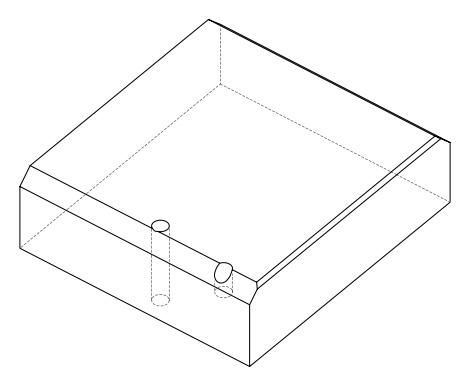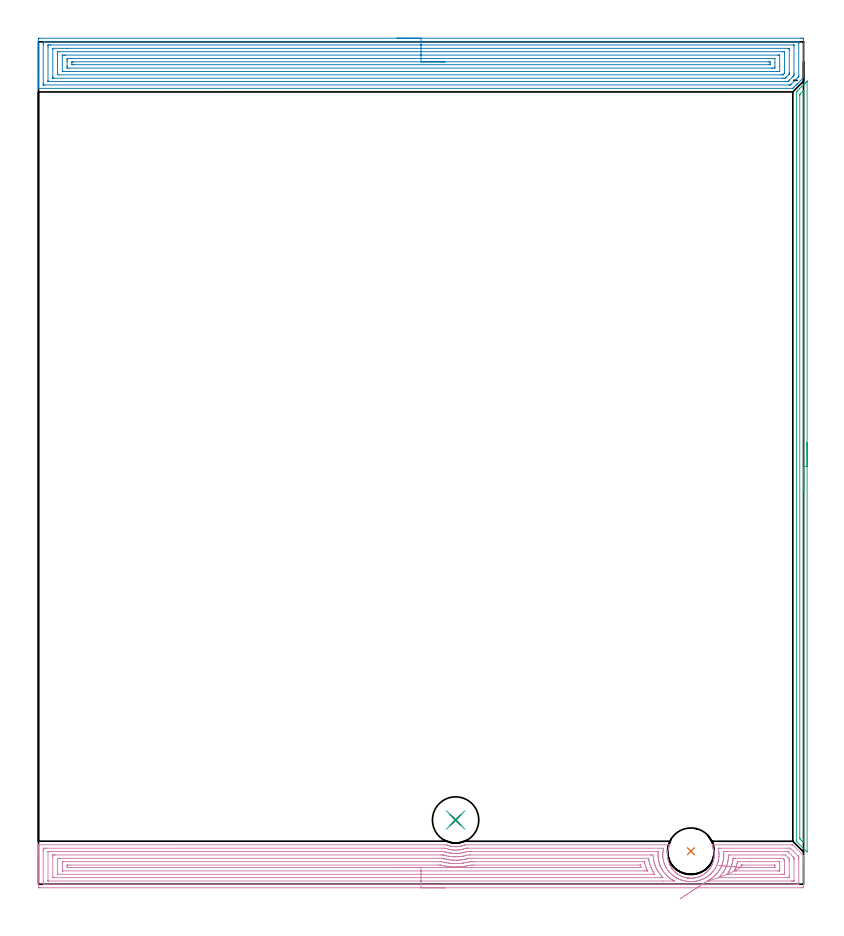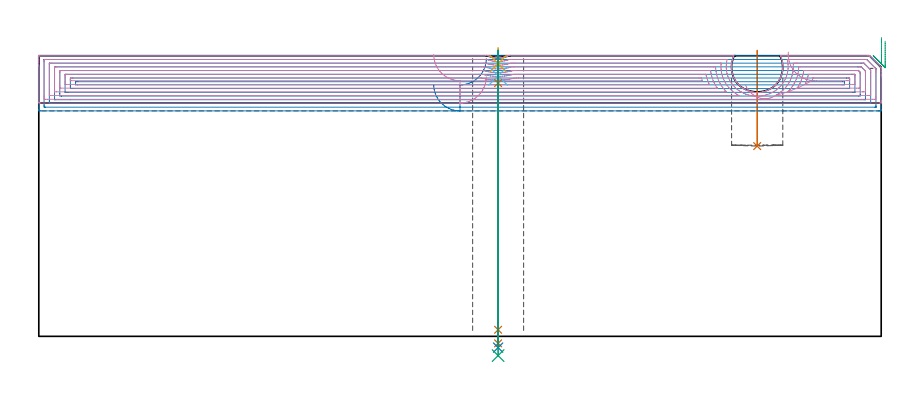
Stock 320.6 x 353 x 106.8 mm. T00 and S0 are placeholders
(PLAN: 9 operations, 6 tool changes, 45.4 min)
(1 INDEXABLE_INSERT_DRILL_BLIND_HOLE_FROM_SOLID | STEP1POCKET | NXT0302_010 | 0.15 min | 10191 mm3)
(2 AREA_MILL | FG_CHAMFER_SURFACE | UGT0205_001 | 20.77 min | 70693 mm3)
(3 AREA_MILL_1 | FG_CHAMFER_SURFACE_1 | UGT0205_001 | 5.28 min | 3265 mm3)
(4 AREA_MILL_2 | FG_CHAMFER_SURFACE_2 | UGT0205_001 | 17.75 min | 50469 mm3)
(5 SPOT_DRILL | STEP1HOLE | NXT0321_9005460120000 | 0.05 min | 184 mm3)
(6 DRILL_BLIND_HOLE_INTO_CENTER | STEP1HOLE | NXT0301_022 | 0.04 min | 88 mm3)
(7 GUN_DRILL_THROUGH_HOLE | STEP1HOLE | UGT0307_001 | 0.49 min | 1935 mm3)
(8 SPADE_DRILL_TO_ENLARGE_THROUGH_HOLE | STEP1HOLE | UGT0306_003 | 0.45 min | 10867 mm3)
(9 DRILL_TO_ENLARGE_THROUGH_HOLE | STEP1HOLE | UGT0301_261 | 0.47 min | 18457 mm3)
(TOOL NXT0302_010 | Index. Insert Drill 19.5mm [880-D1950L25-05] | D19.5 PA176 FL98 Z2)
(TOOL UGT0205_001 | Chamfer Mill 20 x 3 x 45 deg. | D20 FL50 Z2)
(TOOL NXT0321_9005460120000 | NC Spot Drill, 142deg, 12mm, Carbide, Uncoated | D12 PA142 FL30 Z2)
(TOOL NXT0301_022 | Carbide Drill 5.1mm [860.1-0510-015A1-MM 2214] | D5.1 PA140 FL28 Z2)
(TOOL UGT0307_001 | Gun Drill 5 mm | D5 PA130 FL24 Z1)
(TOOL UGT0306_003 | Spade Drill 12.5mm | D12.5 PA132 FL10 Z2)
(TOOL UGT0301_261 | Twist Drill 19.4 mm | D19.4 PA118 FL140 Z2)
(OP 1 INDEXABLE_INSERT_DRILL_BLIND_HOLE_FROM_SOLID)
G17 G21 G94 G90
T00 M6
G54
G17 G0 G90 X273.4 Y13.8 S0 M3
G43 Z116.8 H1
G94 G81 G98 Z72.4 F250. R108.8
G80
M5
M2
(OP 2 AREA_MILL)
G17 G21 G94 G90
T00 M6
G54
G17 G0 G90 X150.3 Y354.5 S1061 M3
G43 Z116.8 H0
Z95.8
G94 G1 X150.338 Z94.928 F250.
X150.452 Z94.063
X150.641 Z93.212
X150.903 Z92.38
X151.237 Z91.574
X151.64 Z90.8
X152.108 Z90.064
X152.64 Z89.372
X153.229 Z88.729
X153.872 Z88.14
X154.564 Z87.608
X155.3 Z87.14
X156.074 Z86.737
X156.88 Z86.403
X157.712 Z86.141
X158.564 Z85.952
X159.428 Z85.838
X160.3 Z85.8
X319.589
X319.998 Y354.499 Z85.801
X320.404 Y354.496 Z85.802
X320.59 Y354.492 Z85.805
X320.6 Y354.097 Z86.2
Y341.805 Z98.49
Y341.233 Z99.064
Y340.927 Z99.37
Y340.355 Z99.942
Y340.049 Z100.247
Y339.437 Z100.862
Y338.078 Z102.221
Y338.002 Z102.296
X320.593 Y337.993 Z102.305
X319.167 Y336.567 Z103.732
X318.26 Y335.659 Z104.638
X318.214 Y335.614 Z104.685
X318.015 Y335.415 Z104.884
X317.968 Y335.366 Z104.931
X317.917 Y335.316 Z104.983
X317.727 Y335.127 Z105.172
X317.675 Y335.074 Z105.223
X317.619 Y335.019 Z105.28
X317.439 Y334.839 Z105.46
X317.383 Y334.781 Z105.516
X316.71 Y334.11 Z106.19
X316.505 Y333.903 Z106.393
X316.43 Y333.829 Z106.469
X316.34 Y333.739 Z106.559
X316.207 Y333.607 Z106.691
X316.102 Y333.506 Z106.792
X315.984 Y333.5 Z106.8
X0.155
X0.01 Y333.502 Z106.788
X0.003 Y333.638 Z106.654
X0. Y333.781 Z106.518
Y334.169 Z106.13
Y334.781 Z105.514
Y336.843 Z103.454
Y337.415 Z102.88
Y338.007 Z102.288
Y354.097 Z86.2
X0.003 Y354.386 Z85.911
X0.01 Y354.492 Z85.805
X0.118 Y354.499 Z85.799
X0.602 Y354.5 Z85.8
X160.3
Y353.086 Z87.214
X318.214 Y353.085 Z87.215
X318.351
X318.563 Y353.08 Z87.22
X318.584 Y353.079 Z87.221
X318.59 Y353.069 Z87.231
X318.596 Y353.041 Z87.259
X318.598 Y353.013 Z87.287
X318.6 Y352.839 Z87.461
Y352.341 Z87.959
Y338.792 Z101.508
X318.597 Y338.542 Z101.758
X318.593 Y338.48 Z101.82
X318.589 Y338.451 Z101.849
X318.568 Y338.427 Z101.873
X318.441 Y338.293 Z102.007
X318.329 Y338.18 Z102.12
X318.214 Y338.064 Z102.236
X315.538 Y335.387 Z104.913
X315.232 Y335.082 Z105.218
X315.147 Y335. Z105.3
X315.093 Y334.95 Z105.35
X315.064 Y334.925 Z105.375
X315.023 Y334.921 Z105.379
X314.645 Y334.916 Z105.384
X314.51 Y334.915 Z105.385
X2.386
X2.25
X2.037 Y334.92 Z105.38
X2.016 Y334.921 Z105.379
X2.01 Y334.931 Z105.369
X2.004 Y334.959 Z105.341
X2.002 Y334.987 Z105.313
X2. Y335.161 Z105.139
Y335.659 Z104.641
Y351.843 Z88.457
X2.002 Y352.341 Z87.959
X2.005 Y352.716 Z87.584
X2.017 Y353.079 Z87.221
X2.386 Y353.084 Z87.216
X2.522 Y353.085 Z87.215
X160.3 Y353.086 Z87.214
Y351.672 Z88.628
X316.43 Y351.671 Z88.629
X316.5 Y351.67 Z88.63
X316.556 Y351.667 Z88.633
X316.585 Y351.665 Z88.635
X316.59 Y351.63 Z88.67
X316.596 Y351.463 Z88.837
X316.599 Y351.296 Z89.004
X316.6 Y339.882 Z100.418
X316.594 Y339.171 Z101.129
X316.591 Y339.012 Z101.288
X316.569 Y338.88 Z101.42
X316.43 Y338.733 Z101.567
X316.21 Y338.51 Z101.79
X315.994 Y338.293 Z102.007
X314.645 Y336.945 Z103.355
X314.44 Y336.739 Z103.561
X314.235 Y336.537 Z103.763
X314.072 Y336.38 Z103.92
X314.027 Y336.338 Z103.962
X313.959 Y336.335 Z103.965
X313.753 Y336.332 Z103.968
X313.073 Y336.329 Z103.971
X312.861 Y336.328 Z103.972
X4.17 Y336.329 Z103.971
X4.1 Y336.33 Z103.97
X4.044 Y336.333 Z103.967
X4.015 Y336.335 Z103.965
X4.01 Y336.37 Z103.93
X4.004 Y336.537 Z103.763
X4.001 Y336.704 Z103.596
X4. Y350.752 Z89.548
X4.005 Y351.463 Z88.837
X4.008 Y351.623 Z88.677
X4.02 Y351.665 Z88.635
X4.065 Y351.667 Z88.633
X4.17 Y351.669 Z88.631
X4.851 Y351.671 Z88.629
X5.062 Y351.672 Z88.628
X160.3
Y350.257 Z90.043
X314.087
X314.475 Y350.255 Z90.045
X314.554 Y350.253 Z90.047
X314.584 Y350.251 Z90.049
X314.59 Y350.217 Z90.083
X314.593 Y350.125 Z90.175
X314.6 Y349.752 Z90.548
Y349.707 Z90.593
Y340.049 Z100.251
X314.594 Y339.632 Z100.668
X314.59 Y339.425 Z100.875
X314.575 Y339.336 Z100.964
X314.529 Y339.286 Z101.014
X314.419 Y339.171 Z101.129
X313.544 Y338.293 Z102.007
X313.204 Y337.956 Z102.344
X313.087 Y337.842 Z102.458
X312.994 Y337.755 Z102.545
X312.861 Y337.75 Z102.55
X312.525 Y337.746 Z102.554
X311.969 Y337.743 Z102.557
X311.636
X6.513
X6.125 Y337.745 Z102.555
X6.046 Y337.747 Z102.553
X6.016 Y337.749 Z102.551
X6.01 Y337.783 Z102.517
X6.007 Y337.875 Z102.425
X6. Y338.248 Z102.052
Y338.293 Z102.007
Y349.707 Z90.593
X6.004 Y350.124 Z90.176
X6.008 Y350.227 Z90.073
X6.01 Y350.248 Z90.052
X6.035 Y350.25 Z90.05
X6.101 Y350.254 Z90.046
X6.288 Y350.256 Z90.044
X11.965 Y350.257 Z90.043
X160.3
Y348.843 Z91.457
X311.969
X312.59 Y348.829 Z91.471
X312.599 Y348.209 Z92.091
X312.6 Y340.306 Z99.994
X312.598 Y340.049 Z100.251
X312.594 Y339.894 Z100.406
X312.59 Y339.818 Z100.482
X312.551 Y339.762 Z100.538
X312.41 Y339.615 Z100.685
X311.973 Y339.171 Z101.129
X311.971 Y339.169 Z101.131
X311.077 Y339.157 Z101.143
X8.631
X8.01 Y339.171 Z101.129
X8.001 Y339.791 Z100.509
X8. Y347.951 Z92.349
X8.003 Y348.569 Z91.731
X8.01 Y348.829 Z91.471
X8.617 Y348.843 Z91.457
X8.631
X160.3
Y347.429 Z92.871
X309.823
X310.185 Y347.427 Z92.873
X310.546 Y347.423 Z92.877
X310.585 Y347.422 Z92.878
X310.591 Y347.39 Z92.91
X310.596 Y347.318 Z92.982
X310.599 Y347.209 Z93.091
Y340.927 Z99.373
X310.597 Y340.723 Z99.577
X310.592 Y340.621 Z99.679
X310.588 Y340.578 Z99.722
X310.542 Y340.576 Z99.724
X310.185 Y340.573 Z99.727
X309.654 Y340.571 Z99.729
X309.292
X10.777
X10.415 Y340.573 Z99.727
X10.054 Y340.577 Z99.723
X10.015 Y340.578 Z99.722
X10.009 Y340.61 Z99.69
X10.004 Y340.682 Z99.618
X10.001 Y340.791 Z99.509
Y347.073 Z93.227
X10.003 Y347.277 Z93.023
X10.008 Y347.379 Z92.921
X10.012 Y347.422 Z92.878
X10.058 Y347.425 Z92.875
X10.415 Y347.427 Z92.873
X10.946 Y347.429 Z92.871
X11.308
X160.3
Y346.015 Z94.285
X307.692 Y346.014 Z94.286
X308.4 Y346.012 Z94.288
X308.589 Y346.009 Z94.291
X308.593 Y346.006 Z94.294
X308.598 Y346. Z94.3
X308.6 Y344.242 Z96.058
X308.598 Y342.489 Z97.811
X308.59 Y342.29 Z98.01
X308.568 Y341.992 Z98.308
X308.4 Y341.989 Z98.311
X308.216 Y341.987 Z98.313
X307.508 Y341.985 Z98.315
X307.325
X12.909 Y341.986 Z98.314
X12.2 Y341.988 Z98.312
X12.011 Y341.991 Z98.309
X12.007 Y341.994 Z98.306
X12.002 Y342. Z98.3
X12. Y342.683 Z97.617
Y342.88 Z97.42
Y344.636 Z95.664
X12.001 Y345.317 Z94.983
X12.002 Y345.511 Z94.789
X12.01 Y345.71 Z94.59
X12.032 Y346.008 Z94.292
X12.2 Y346.011 Z94.289
X12.384 Y346.013 Z94.287
X13.092 Y346.015 Z94.285
X13.275
X160.3
Y344.601 Z95.699
X305.724 Y344.6 Z95.7
X306.457 Y344.596 Z95.704
X306.527 Y344.594 Z95.706
X306.596 Y344.459 Z95.841
X306.598 Y344.439 Z95.861
X306.6 Y343.577 Z96.723
X306.599 Y343.561 Z96.739
X306.593 Y343.454 Z96.846
X306.59 Y343.407 Z96.893
X305.888 Y343.4 Z96.9
X14.876
X14.143 Y343.404 Z96.896
X14.073 Y343.406 Z96.894
X14.004 Y343.542 Z96.758
X14.002 Y343.561 Z96.739
X14. Y344.423 Z95.877
X14.001 Y344.439 Z95.861
X14.007 Y344.547 Z95.753
X14.01 Y344.593 Z95.707
X14.712 Y344.6 Z95.7
X160.3 Y344.601 Z95.699
X161.172 Z95.738
X162.036 Z95.851
X162.888 Z96.04
X163.72 Z96.303
X164.526 Z96.636
X165.3 Z97.039
X166.036 Z97.508
X166.728 Z98.039
X167.371 Z98.628
X167.96 Z99.272
X168.492 Z99.964
X168.96 Z100.699
X169.363 Z101.473
X169.697 Z102.279
X169.959 Z103.111
X170.148 Z103.963
X170.262 Z104.828
X170.3 Z105.699
G0 Z116.8
M5
M2
(OP 3 AREA_MILL_1)
G17 G21 G94 G90
T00 M6
G54
G17 G0 G90 X322.1 Y185. S1061 M3
G43 Z116.8 H0
Z112.3
G94 G1 Y184.962 Z111.428 F250.
Y184.848 Z110.564
Y184.659 Z109.712
Y184.397 Z108.88
Y184.063 Z108.074
Y183.66 Z107.3
Y183.192 Z106.564
Y182.66 Z105.872
Y182.071 Z105.229
Y181.428 Z104.64
Y180.736 Z104.108
Y180. Z103.64
Y179.226 Z103.237
Y178.42 Z102.903
Y177.588 Z102.641
Y176.736 Z102.452
Y175.872 Z102.338
Y175. Z102.3
X322.099 Y13.657
X322.096 Y13.516 Z102.303
X322.059 Y13.548 Z102.339
X321.923 Y13.677 Z102.475
X317.806 Y17.794 Z106.594
X317.614 Y17.989 Z106.779
X317.604 Y18.005 Z106.789
X317.6 Y18.146 Z106.8
Y331.854
X317.604 Y331.995 Z106.789
X317.614 Y332.011 Z106.779
X317.806 Y332.206 Z106.593
X318.198 Y332.599 Z106.199
X318.795 Y333.195 Z105.605
X318.966 Y333.368 Z105.431
X319.688 Y334.089 Z104.711
X319.85 Y334.251 Z104.547
X320.582 Y334.982 Z103.817
X320.734 Y335.135 Z103.663
X321.168 Y335.568 Z103.232
X321.476 Y335.876 Z102.923
X321.617 Y336.019 Z102.779
X322.091 Y336.492 Z102.307
X322.097 Y336.497 Z102.302
X322.099 Z102.3
X322.1 Y336.472
Y175.
X320.686 Z103.714
Y18.641
X320.685 Y17.748 Z103.715
X320.683 Y17.699 Z103.717
X320.668 Y17.394 Z103.732
X320.574 Y17.483 Z103.826
X320.352 Y17.699 Z104.048
X319.85 Y18.2 Z104.55
X319.459 Y18.593 Z104.941
X319.059 Y19.002 Z105.341
X319.021 Y19.047 Z105.379
X319.018 Y19.069 Z105.382
X319.016 Y19.121 Z105.384
X319.015 Y19.227 Z105.385
X319.014 Y19.438 Z105.386
Y330.514
X319.019 Y330.936 Z105.381
X319.021 Y330.958 Z105.379
X319.033 Y330.976 Z105.367
X319.062 Y331.01 Z105.338
X319.118 Y331.068 Z105.282
X319.21 Y331.161 Z105.19
X320.351 Y332.301 Z104.049
X320.447 Y332.396 Z103.953
X320.546 Y332.491 Z103.854
X320.644 Y332.582 Z103.756
X320.679 Y332.602 Z103.721
X320.685 Y332.351 Z103.715
Y332.301
X320.686 Y175. Z103.714
Y174.128 Z103.752
Y173.264 Z103.866
Y172.412 Z104.055
Y171.58 Z104.317
Y170.774 Z104.651
Y170. Z105.054
Y169.264 Z105.523
Y168.572 Z106.054
Y167.929 Z106.643
Y167.34 Z107.286
Y166.808 Z107.978
Y166.34 Z108.714
Y165.937 Z109.488
Y165.603 Z110.294
Y165.341 Z111.126
Y165.152 Z111.978
Y165.038 Z112.843
Y165. Z113.714
G0 Z116.8
M5
M2
(OP 4 AREA_MILL_2)
G17 G21 G94 G90
T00 M6
G54
G17 G0 G90 X170.3 Y-1.5 S1061 M3
G43 Z116.8 H0
Z98.8
G94 G1 X170.262 Z97.928 F250.
X170.148 Z97.064
X169.959 Z96.212
X169.697 Z95.38
X169.363 Z94.574
X168.96 Z93.8
X168.492 Z93.064
X167.96 Z92.372
X167.371 Z91.729
X166.728 Z91.14
X166.036 Z90.609
X165.3 Z90.14
X164.526 Z89.737
X163.72 Z89.403
X162.888 Z89.141
X162.037 Z88.952
X161.172 Z88.838
X160.3 Z88.8
X0.602
X0.263 Y-1.496 Z88.802
X0.01 Y-1.492 Z88.806
X0. Y-1.234 Z89.063
Y12.679 Z102.973
Y13.278 Z103.572
Y13.857 Z104.154
Y14.167 Z104.463
Y14.746 Z105.042
Y15.056 Z105.351
Y15.675 Z105.974
Y16.113 Z106.412
X0.007 Y16.463 Z106.754
X0.01 Y16.497 Z106.788
X0.155 Y16.5 Z106.8
X170.114
X170.936 Y16.494 Z106.792
X171.006 Y16.473 Z106.772
X171.144 Y16.421 Z106.72
X171.475 Y16.295 Z106.594
X171.92 Y16.146 Z106.444
X172.369 Y16.019 Z106.315
X172.815 Y15.915 Z106.211
X173.262 Y15.833 Z106.127
X173.709 Y15.772 Z106.065
X173.826 Y15.762 Z106.054
X174.156 Y15.729 Z106.027
X174.331 Y15.722 Z106.019
X174.575 Y15.714 Z106.004
X174.603 Y15.712 Z106.003
X175.015 Y15.713 Z106.005
X175.042 Y15.714 Z106.004
X175.051
X175.252 Y15.722 Z106.016
X175.467 Y15.733 Z106.027
X175.498 Y15.734 Z106.03
X175.553 Y15.738 Z106.036
X175.707 Y15.752 Z106.052
X175.944 Y15.775 Z106.075
X176.392 Y15.839 Z106.139
X176.805 Y15.919 Z106.215
X176.838 Y15.925 Z106.222
X176.914 Y15.942 Z106.241
X177.287 Y16.033 Z106.329
X177.448 Y16.08 Z106.376
X177.732 Y16.161 Z106.459
X178.181 Y16.316 Z106.614
X178.241 Y16.338 Z106.638
X178.377 Y16.391 Z106.691
X178.663 Y16.499 Z106.784
X179.036 Y16.5 Z106.8
X264.238
X264.532 Y16.495 Z106.791
X264.508 Y16.433 Z106.729
X264.435 Y16.254 Z106.552
X264.397 Y16.166 Z106.465
X264.287 Y15.895 Z106.195
X264.253 Y15.812 Z106.112
X264.189 Y15.635 Z105.935
X264.045 Y15.194 Z105.494
X264.005 Y15.056 Z105.355
X263.919 Y14.75 Z105.05
X263.816 Y14.309 Z104.609
X263.733 Y13.865 Z104.165
X263.672 Y13.424 Z103.724
X263.631 Y12.981 Z103.281
X263.61 Y12.539 Z102.839
Y12.096 Z102.396
X263.629 Y11.654 Z101.954
X263.668 Y11.212 Z101.512
X263.728 Y10.768 Z101.068
X263.808 Y10.327 Z100.627
X263.91 Y9.883 Z100.183
X264.038 Y9.442 Z99.742
X264.347 Y8.558 Z98.857
X264.395 Y8.438 Z98.738
X264.447 Y8.32 Z98.619
X264.635 Y7.944 Z98.243
X264.771 Y7.673 Z97.972
X265.024 Y7.227 Z97.527
X265.13 Y7.059 Z97.359
X265.3 Y6.79 Z97.087
X265.341 Y6.73 Z97.026
X265.431 Y6.611 Z96.906
X265.653 Y6.312 Z96.611
X265.982 Y5.905 Z96.202
X266.235 Y5.62 Z95.917
X266.468 Y5.383 Z95.682
X266.536 Y5.316 Z95.613
X266.576 Y5.278 Z95.574
X266.69 Y5.167 Z95.467
X266.766 Y5.095 Z95.395
X266.845 Y5.02 Z95.318
X266.889 Y4.981 Z95.278
X266.985 Y4.896 Z95.192
X267.063 Y4.831 Z95.126
X267.129 Y4.775 Z95.071
X267.551 Y4.448 Z94.746
X267.981 Y4.138 Z94.433
X268.023 Y4.11 Z94.406
X268.467 Y3.843 Z94.14
X268.917 Y3.593 Z93.891
X269.279 Y3.415 Z93.715
X269.591 Y3.277 Z93.573
X269.646 Y3.251 Z93.548
X269.764 Y3.204 Z93.503
X269.811 Y3.185 Z93.485
X269.878 Y3.161 Z93.461
X270.037 Y3.107 Z93.401
X270.256 Y3.027 Z93.324
X270.705 Y2.885 Z93.184
X270.856 Y2.846 Z93.145
X271.151 Y2.768 Z93.068
X271.419 Y2.711 Z93.011
X271.599 Y2.674 Z92.972
X271.821 Y2.639 Z92.933
X271.982 Y2.611 Z92.909
X272.045 Y2.601 Z92.899
X272.123 Y2.591 Z92.89
X272.267 Y2.576 Z92.87
X272.444 Y2.556 Z92.85
X272.493 Y2.55 Z92.844
X272.713 Y2.536 Z92.826
X272.94 Y2.518 Z92.813
X273.01 Y2.515 Z92.811
X273.119 Y2.512 Z92.805
X273.387 Y2.501 Z92.8
X273.717 Y2.513 Z92.805
X273.834 Y2.515 Z92.813
X274.281 Y2.545 Z92.844
X274.498 Y2.572 Z92.866
X274.607 Y2.583 Z92.881
X274.728 Y2.596 Z92.895
X275.175 Y2.668 Z92.967
X275.39 Y2.713 Z93.012
X275.623 Y2.762 Z93.061
X276.069 Y2.878 Z93.175
X276.532 Y3.023 Z93.32
X276.728 Y3.094 Z93.388
X276.846 Y3.134 Z93.433
X276.963 Y3.175 Z93.474
X277.174 Y3.261 Z93.557
X277.435 Y3.377 Z93.675
X277.507 Y3.409 Z93.708
X277.857 Y3.579 Z93.878
X278.066 Y3.696 Z93.992
X278.307 Y3.827 Z94.126
X278.751 Y4.092 Z94.392
X278.817 Y4.135 Z94.434
X279.236 Y4.437 Z94.736
X279.405 Y4.57 Z94.865
X279.554 Y4.685 Z94.98
X279.645 Y4.755 Z95.051
X279.851 Y4.932 Z95.231
X279.953 Y5.019 Z95.319
X280.226 Y5.278 Z95.576
X280.251 Y5.301 Z95.599
X280.459 Y5.51 Z95.81
X280.539 Y5.591 Z95.889
X280.655 Y5.722 Z96.018
X280.743 Y5.82 Z96.118
X280.818 Y5.904 Z96.203
X281.133 Y6.293 Z96.593
X281.433 Y6.691 Z96.991
X281.499 Y6.789 Z97.088
X281.776 Y7.227 Z97.526
X282.029 Y7.673 Z97.972
X282.123 Y7.86 Z98.159
X282.327 Y8.263 Z98.563
X282.451 Y8.558 Z98.858
X282.527 Y8.758 Z99.058
X282.619 Y8.998 Z99.298
X282.766 Y9.442 Z99.742
X282.889 Y9.883 Z100.183
X282.992 Y10.327 Z100.627
X283.072 Y10.768 Z101.068
X283.132 Y11.212 Z101.512
X283.171 Y11.654 Z101.954
X283.185 Y12.096 Z102.396
X283.164 Y12.981 Z103.281
X283.128 Y13.424 Z103.724
X283.067 Y13.865 Z104.165
X282.984 Y14.309 Z104.609
X282.881 Y14.75 Z105.05
X282.755 Y15.194 Z105.494
X282.612 Y15.635 Z105.935
X282.567 Y15.761 Z106.061
X282.527 Y15.859 Z106.159
X282.415 Y16.141 Z106.439
X282.373 Y16.235 Z106.533
X282.305 Y16.389 Z106.684
X282.286 Y16.44 Z106.735
X282.268 Y16.496 Z106.79
X282.527 Y16.5 Z106.8
X315.538
X316.107 Y16.501 Z106.782
X316.21 Y16.391 Z106.69
X316.211 Y16.389 Z106.689
X320.593 Y12.007 Z102.305
X320.6 Y11.998 Z102.296
Y11.944 Z102.244
Y11.49 Z101.79
Y10.611 Z100.906
Y9.413 Z99.71
Y8.833 Z99.127
Y-0.655 Z89.642
X320.598 Y-0.944 Z89.353
X320.592 Y-1.491 Z88.806
X320.55 Y-1.494 Z88.804
X319.998 Y-1.5 Z88.8
X160.3
Y-0.086 Z90.214
X3.308
X2.415 Y-0.084 Z90.216
X2.386 Y-0.083 Z90.217
X2.01 Y-0.056 Z90.244
X2.003 Y0.326 Z90.626
X2.001 Y0.833 Z91.133
X2. Y1.218 Z91.518
X2.001 Y14.167 Z104.467
X2.002 Y14.549 Z104.849
X2.01 Y15.056 Z105.356
X2.358 Y15.083 Z105.383
X2.386 Y15.084 Z105.384
X3.248 Y15.086 Z105.386
X169.191
X170.085 Y15.084 Z105.384
X170.114 Y15.083 Z105.383
X170.487 Y15.056 Z105.356
X171.006 Y14.891 Z105.191
X171.244 Y14.819 Z105.119
X171.898 Y14.645 Z104.945
X172.425 Y14.53 Z104.83
X172.79 Y14.463 Z104.763
X172.929 Y14.442 Z104.742
X173.586 Y14.359 Z104.659
X173.683 Y14.351 Z104.651
X174.436 Y14.305 Z104.605
X174.575 Y14.301 Z104.601
X175.321 Y14.312 Z104.612
X175.467 Y14.319 Z104.619
X176.151 Y14.374 Z104.674
X176.359 Y14.397 Z104.697
X176.483 Y14.413 Z104.713
X177.078 Y14.512 Z104.812
X177.251 Y14.545 Z104.845
X177.671 Y14.637 Z104.937
X178.143 Y14.759 Z105.059
X178.374 Y14.825 Z105.125
X179.036 Y15.036 Z105.336
X179.05 Y15.041 Z105.341
X179.101 Y15.056 Z105.356
X179.899 Y15.085 Z105.385
X179.928
X261.086
X261.115 Y15.084 Z105.384
X261.956 Y15.056 Z105.356
X261.814 Y14.36 Z104.66
X261.781 Y14.167 Z104.467
X261.695 Y13.589 Z103.889
X261.664 Y13.278 Z103.578
X261.63 Y12.765 Z103.065
X261.62 Y12.389 Z102.689
X261.627 Y11.879 Z102.179
X261.649 Y11.5 Z101.8
X261.706 Y10.911 Z101.211
X261.75 Y10.611 Z100.911
X261.899 Y9.831 Z100.131
X261.926 Y9.722 Z100.022
X262.007 Y9.409 Z99.709
X262.197 Y8.833 Z99.133
X262.293 Y8.549 Z98.849
X262.528 Y7.944 Z98.244
X262.9 Y7.178 Z97.478
X262.968 Y7.056 Z97.356
X263.055 Y6.9 Z97.2
X263.515 Y6.167 Z96.467
X263.792 Y5.787 Z96.087
X264.196 Y5.278 Z95.578
X264.684 Y4.731 Z95.031
X265.028 Y4.389 Z94.689
X265.576 Y3.892 Z94.192
X265.795 Y3.718 Z94.018
X266.078 Y3.5 Z93.8
X266.468 Y3.216 Z93.516
X266.7 Y3.057 Z93.357
X267.253 Y2.718 Z93.018
X267.36 Y2.658 Z92.958
X267.379 Y2.648 Z92.948
X267.448 Y2.611 Z92.911
X268.253 Y2.209 Z92.509
X268.524 Y2.087 Z92.387
X268.959 Y1.908 Z92.208
X269.145 Y1.839 Z92.139
X269.195 Y1.821 Z92.121
X269.489 Y1.722 Z92.022
X270.037 Y1.559 Z91.859
X270.261 Y1.499 Z91.799
X270.929 Y1.346 Z91.646
X271.391 Y1.262 Z91.562
X271.821 Y1.2 Z91.5
X272.409 Y1.136 Z91.436
X272.568 Y1.124 Z91.424
X272.713 Y1.116 Z91.416
X273.344 Y1.094 Z91.394
X273.606 Y1.098 Z91.398
X274.204 Y1.126 Z91.426
X274.498 Y1.146 Z91.446
X275.019 Y1.203 Z91.503
X275.39 Y1.259 Z91.559
X275.786 Y1.328 Z91.628
X276.282 Y1.434 Z91.734
X276.513 Y1.492 Z91.792
X276.805 Y1.569 Z91.869
X277.174 Y1.677 Z91.977
X277.209 Y1.687 Z91.987
X277.317 Y1.722 Z92.022
X278.066 Y1.998 Z92.298
X278.494 Y2.185 Z92.485
X278.959 Y2.405 Z92.705
X279.095 Y2.475 Z92.775
X279.349 Y2.611 Z92.911
X279.667 Y2.794 Z93.094
X279.851 Y2.904 Z93.204
X280.217 Y3.135 Z93.435
X280.734 Y3.5 Z93.8
X280.739 Y3.504 Z93.804
X281.231 Y3.902 Z94.202
X281.635 Y4.252 Z94.552
X281.706 Y4.318 Z94.618
X281.779 Y4.389 Z94.689
X282.15 Y4.764 Z95.064
X282.527 Y5.173 Z95.473
X282.576 Y5.23 Z95.53
X282.614 Y5.278 Z95.578
X282.965 Y5.731 Z96.031
X283.288 Y6.167 Z96.467
X283.342 Y6.244 Z96.544
X283.42 Y6.363 Z96.663
X283.678 Y6.798 Z97.098
X283.823 Y7.056 Z97.356
X283.992 Y7.374 Z97.674
X284.278 Y7.944 Z98.244
X284.288 Y7.968 Z98.268
X284.312 Y8.022 Z98.322
X284.534 Y8.612 Z98.912
X284.609 Y8.833 Z99.133
X284.751 Y9.285 Z99.585
X284.869 Y9.722 Z100.022
X284.931 Y9.994 Z100.294
X285.051 Y10.611 Z100.911
X285.072 Y10.742 Z101.042
X285.159 Y11.5 Z101.8
X285.163 Y11.541 Z101.841
X285.177 Y12.389 Z102.689
Y12.415 Z102.715
X285.139 Y13.278 Z103.578
X285.135 Y13.347 Z103.647
X285.018 Y14.167 Z104.467
X284.983 Y14.387 Z104.687
X284.844 Y15.056 Z105.356
X285.176 Y15.083 Z105.383
X285.204 Y15.084 Z105.384
X286.066 Y15.086 Z105.386
X313.723
X314.616 Y15.084 Z105.384
X314.645 Y15.083 Z105.383
X315.083 Y15.056 Z105.356
X315.538 Y14.61 Z104.91
X315.983 Y14.167 Z104.467
X316.43 Y13.721 Z104.021
X317.762 Y12.389 Z102.689
X318.214 Y11.936 Z102.236
X318.43 Y11.717 Z102.017
X318.536 Y11.606 Z101.906
X318.586 Y11.552 Z101.852
X318.59 Y11.5 Z101.8
X318.598 Y11.118 Z101.418
X318.599 Y10.611 Z100.911
X318.6 Y10.227 Z100.527
X318.599 Y0.833 Z91.133
X318.598 Y0.451 Z90.751
X318.59 Y-0.056 Z90.244
X318.242 Y-0.083 Z90.217
X318.214 Y-0.084 Z90.216
X317.352 Y-0.086 Z90.214
X160.3
Y1.329 Z91.629
X4.17
X4.039 Y1.33 Z91.63
X4.017 Y1.332 Z91.632
X4.013 Y1.334 Z91.634
X4.009 Y1.35 Z91.65
X4.003 Y1.44 Z91.74
X4.001 Y1.553 Z91.853
X4. Y1.722 Z92.022
X4.001 Y13.446 Z103.746
X4.007 Y13.616 Z103.916
X4.01 Y13.66 Z103.96
X4.025 Y13.665 Z103.965
X4.072 Y13.668 Z103.968
X4.17 Y13.67 Z103.97
X4.667 Y13.671 Z103.971
X5.062 Y13.672 Z103.972
X169.222 Y13.671 Z103.971
X169.721 Y13.67 Z103.97
X169.916 Y13.666 Z103.966
X169.964 Y13.664 Z103.964
X170.018 Y13.649 Z103.949
X170.114 Y13.622 Z103.922
X170.443 Y13.525 Z103.825
X170.886 Y13.398 Z103.698
X171.006 Y13.366 Z103.666
X171.355 Y13.278 Z103.578
X171.898 Y13.164 Z103.464
X172.041 Y13.136 Z103.436
X172.455 Y13.067 Z103.367
X172.79 Y13.023 Z103.323
X173.082 Y12.988 Z103.288
X173.683 Y12.933 Z103.233
X174.052 Y12.909 Z103.209
X174.575 Y12.886 Z103.186
X174.963 Y12.891 Z103.191
X175.467 Y12.902 Z103.202
X175.821 Y12.925 Z103.225
X176.359 Y12.968 Z103.268
X176.64 Y12.998 Z103.298
X177.251 Y13.089 Z103.389
X177.414 Y13.116 Z103.416
X178.143 Y13.254 Z103.554
X178.164 Y13.258 Z103.558
X178.254 Y13.278 Z103.578
X178.872 Y13.441 Z103.741
X179.036 Y13.486 Z103.786
X179.563 Y13.641 Z103.941
X179.928 Y13.664 Z103.964
X180.428 Y13.669 Z103.969
X180.82 Y13.671 Z103.971
X181.317
X259.463
X259.568 Y13.67 Z103.97
X259.638 Y13.667 Z103.967
X259.67 Y13.665 Z103.965
X259.675 Y13.63 Z103.93
X259.654 Y13.278 Z103.578
X259.637 Y12.972 Z103.272
X259.62 Y12.389 Z102.689
X259.621 Y12.1 Z102.4
X259.647 Y11.5 Z101.8
X259.675 Y11.157 Z101.457
X259.741 Y10.611 Z100.911
X259.823 Y10.12 Z100.42
X259.908 Y9.722 Z100.022
X259.981 Y9.404 Z99.704
X260.103 Y8.953 Z99.253
X260.141 Y8.833 Z99.133
X260.223 Y8.577 Z98.877
X260.389 Y8.11 Z98.41
X260.451 Y7.944 Z98.244
X260.593 Y7.576 Z97.876
X260.85 Y7.056 Z97.356
X261.115 Y6.53 Z96.83
X261.331 Y6.167 Z96.467
X261.657 Y5.627 Z95.927
X261.908 Y5.278 Z95.578
X262.007 Y5.143 Z95.443
X262.624 Y4.389 Z94.689
X262.9 Y4.081 Z94.381
X263.472 Y3.5 Z93.8
X263.792 Y3.208 Z93.508
X264.113 Y2.928 Z93.228
X264.513 Y2.611 Z92.911
X264.684 Y2.481 Z92.781
X265.165 Y2.131 Z92.431
X265.576 Y1.875 Z92.175
X265.832 Y1.722 Z92.022
X266.468 Y1.361 Z91.661
X266.504 Y1.339 Z91.639
X266.496 Y1.335 Z91.635
X266.468 Y1.334 Z91.634
X265.97 Y1.33 Z91.63
X261.805 Y1.329 Z91.629
X160.3
Y2.743 Z93.043
X6.715
X6.063 Y2.745 Z93.045
X6.027 Y2.747 Z93.047
X6.012 Y2.749 Z93.049
X6.009 Y2.766 Z93.066
X6.004 Y2.863 Z93.163
X6.001 Y3.06 Z93.36
X6. Y11.5 Z101.8
X6.002 Y11.922 Z102.222
X6.006 Y12.133 Z102.433
X6.01 Y12.237 Z102.537
X6.016 Y12.251 Z102.551
X6.037 Y12.253 Z102.553
X6.089 Y12.255 Z102.555
X6.847 Y12.257 Z102.557
X6.979
X168.462
X169.222 Y12.255 Z102.555
X169.359 Y12.252 Z102.552
X169.547 Y12.244 Z102.544
X169.77 Y12.185 Z102.485
X170.114 Y12.095 Z102.395
X170.511 Y11.993 Z102.293
X171.006 Y11.88 Z102.18
X171.646 Y11.751 Z102.051
X171.898 Y11.708 Z102.008
X172.694 Y11.596 Z101.896
X172.79 Y11.586 Z101.886
X173.676 Y11.506 Z101.806
X173.775 Y11.5 Z101.8
X174.575 Y11.467 Z101.767
X174.608
X175.467 Y11.48 Z101.78
X175.486 Y11.481 Z101.781
X175.859 Y11.5 Z101.8
X176.323 Y11.536 Z101.836
X176.359 Y11.539 Z101.839
X177.127 Y11.624 Z101.924
X177.251 Y11.641 Z101.941
X177.899 Y11.744 Z102.044
X178.143 Y11.79 Z102.09
X178.644 Y11.89 Z102.19
X179.036 Y11.98 Z102.28
X179.362 Y12.063 Z102.363
X180.066 Y12.251 Z102.551
X180.82 Y12.256 Z102.556
X180.952 Y12.257 Z102.557
X256.654
X256.787 Y12.256 Z102.556
X257.547 Y12.25 Z102.55
X257.632 Y11.5 Z101.8
X257.732 Y10.611 Z100.911
X257.759 Y10.4 Z100.7
X257.888 Y9.722 Z100.022
X257.978 Y9.293 Z99.593
X258.105 Y8.833 Z99.133
X258.355 Y8.028 Z98.328
X258.384 Y7.944 Z98.244
X258.439 Y7.789 Z98.089
X258.736 Y7.056 Z97.356
X259.001 Y6.496 Z96.796
X259.175 Y6.167 Z96.467
X259.331 Y5.879 Z96.179
X259.7 Y5.278 Z95.578
X259.906 Y4.955 Z95.255
X260.223 Y4.502 Z94.802
X260.312 Y4.389 Z94.689
X260.664 Y3.949 Z94.249
X261.046 Y3.5 Z93.8
X261.115 Y3.421 Z93.721
X261.738 Y2.75 Z93.05
X261.115 Y2.744 Z93.044
X260.983 Y2.743 Z93.043
X160.3
Y4.157 Z94.457
X8.398
X8.243 Y4.158 Z94.458
X8.119 Y4.16 Z94.46
X8.038 Y4.164 Z94.464
X8.009 Y4.168 Z94.468
X8.008 Y4.18 Z94.48
X8.004 Y4.389 Z94.689
X8. Y5.017 Z95.317
Y5.278 Z95.578
X8.001 Y10.35 Z100.65
X8.006 Y10.611 Z100.911
X8.01 Y10.768 Z101.068
X8.019 Y10.836 Z101.136
X8.166 Y10.839 Z101.139
X8.399 Y10.842 Z101.142
X8.631 Y10.843 Z101.143
X9.29
X168.33 Y10.842 Z101.142
X168.993 Y10.839 Z101.139
X169.104 Y10.836 Z101.136
X169.222 Y10.811 Z101.111
X170.029 Y10.611 Z100.911
X170.114 Y10.591 Z100.891
X170.14 Y10.586 Z100.886
X171.006 Y10.41 Z100.71
X171.255 Y10.363 Z100.663
X171.898 Y10.268 Z100.568
X172.297 Y10.214 Z100.514
X172.79 Y10.164 Z100.464
X173.282 Y10.122 Z100.422
X173.683 Y10.094 Z100.394
X174.226 Y10.07 Z100.37
X174.575 Y10.058 Z100.358
X175.123 Y10.065 Z100.365
X175.467 Y10.072 Z100.372
X175.985 Y10.095 Z100.395
X176.359 Y10.122 Z100.422
X176.81 Y10.162 Z100.462
X177.251 Y10.209 Z100.509
X177.612 Y10.252 Z100.552
X178.143 Y10.333 Z100.633
X178.384 Y10.372 Z100.672
X179.036 Y10.495 Z100.795
X179.133 Y10.514 Z100.814
X179.576 Y10.611 Z100.911
X179.858 Y10.68 Z100.98
X179.928 Y10.698 Z100.998
X180.284 Y10.789 Z101.089
X180.432 Y10.827 Z101.127
X180.594 Y10.836 Z101.136
X180.82 Y10.839 Z101.139
X181.48 Y10.843 Z101.143
X181.712
X255.53
X255.639 Y10.841 Z101.141
X255.663 Y10.84 Z101.14
X255.68 Y10.837 Z101.137
X255.69 Y10.796 Z101.096
X255.714 Y10.66 Z100.96
X255.72 Y10.611 Z100.911
X255.762 Y10.265 Z100.565
X255.863 Y9.722 Z100.022
X255.887 Y9.598 Z99.898
X256.069 Y8.833 Z99.133
X256.184 Y8.413 Z98.713
X256.34 Y7.944 Z98.244
X256.647 Y7.063 Z97.363
X256.654 Y7.045 Z97.345
X256.823 Y6.644 Z96.944
X256.924 Y6.43 Z96.73
X257.054 Y6.167 Z96.467
X257.471 Y5.353 Z95.653
X257.515 Y5.278 Z95.578
X257.547 Y5.226 Z95.526
X258.168 Y4.233 Z94.533
X258.199 Y4.182 Z94.482
X258.209 Y4.164 Z94.464
X258.167 Y4.162 Z94.462
X258.012 Y4.159 Z94.459
X257.779 Y4.157 Z94.457
X257.547
X160.3
Y5.571 Z95.871
X10.415 Y5.572 Z95.872
X10.119 Y5.573 Z95.873
X10.046 Y5.576 Z95.876
X10.015 Y5.578 Z95.878
X10.01 Y5.593 Z95.893
X10.003 Y5.688 Z95.988
X10.001 Y6.167 Z96.467
X10. Y6.58 Z96.88
Y8.358 Z98.658
X10.001 Y8.833 Z99.133
X10.003 Y9.244 Z99.544
X10.01 Y9.384 Z99.684
X10.014 Y9.422 Z99.722
X10.043 Y9.424 Z99.724
X10.117 Y9.426 Z99.726
X10.415 Y9.428 Z99.728
X10.71 Y9.429 Z99.729
X167.732
X168.33 Y9.427 Z99.727
X168.628 Y9.425 Z99.725
X168.772 Y9.422 Z99.722
X169.749 Y9.197 Z99.497
X170.114 Y9.121 Z99.421
X170.865 Y8.974 Z99.274
X171.006 Y8.951 Z99.251
X171.807 Y8.833 Z99.133
X171.898 Y8.821 Z99.121
X171.912 Y8.819 Z99.119
X172.79 Y8.735 Z99.035
X172.898 Y8.726 Z99.026
X173.683 Y8.675 Z98.975
X173.85 Y8.667 Z98.967
X174.575 Y8.644 Z98.944
X174.765
X175.467 Y8.656 Z98.956
X175.64 Y8.661 Z98.961
X176.359 Y8.698 Z98.998
X176.486 Y8.707 Z99.007
X177.251 Y8.773 Z99.073
X177.306 Y8.779 Z99.079
X177.8 Y8.833 Z99.133
X178.102 Y8.874 Z99.174
X178.143 Y8.88 Z99.18
X178.869 Y8.999 Z99.299
X179.036 Y9.029 Z99.329
X179.615 Y9.145 Z99.445
X179.928 Y9.212 Z99.512
X180.345 Y9.306 Z99.606
X180.82 Y9.417 Z99.717
X181.121 Y9.422 Z99.722
X181.712 Y9.427 Z99.727
X182.007 Y9.429 Z99.729
X182.604
X253.679 Y9.428 Z99.728
X253.828 Y9.427 Z99.727
X253.864 Y9.425 Z99.725
X253.877 Y9.423 Z99.723
X253.901 Y9.367 Z99.667
X253.978 Y9.074 Z99.374
X254.034 Y8.833 Z99.133
X254.051 Y8.76 Z99.06
X254.289 Y7.944 Z98.244
X254.432 Y7.492 Z97.792
X254.592 Y7.056 Z97.356
X254.87 Y6.308 Z96.608
X254.933 Y6.167 Z96.467
X254.984 Y6.053 Z96.353
X255.198 Y5.599 Z95.899
X255.197 Y5.578 Z95.878
X255.168 Y5.576 Z95.876
X254.87 Y5.573 Z95.873
X254.575 Y5.572 Z95.872
X253.978 Y5.571 Z95.871
X160.3
Y6.985 Z97.285
X12.27 Y6.986 Z97.286
X12.2 Y6.987 Z97.287
X12.13 Y6.989 Z97.289
X12.01 Y6.996 Z97.296
X12.007 Y7.056 Z97.356
X12.002 Y7.252 Z97.552
X12.008 Y7.944 Z98.244
X12.01 Y7.992 Z98.292
X12.019 Y8.008 Z98.308
X12.059 Y8.011 Z98.311
X12.13 Y8.014 Z98.314
X12.2
X13.021 Y8.015 Z98.315
X167.437
X168.261 Y8.013 Z98.313
X168.33 Y8.011 Z98.311
X168.398 Y8.008 Z98.308
X168.705 Y7.944 Z98.244
X169.222 Y7.83 Z98.13
X169.368 Y7.799 Z98.099
X170.114 Y7.655 Z97.955
X170.47 Y7.59 Z97.89
X171.006 Y7.511 Z97.811
X171.512 Y7.44 Z97.74
X171.898 Y7.398 Z97.698
X172.507 Y7.337 Z97.637
X172.79 Y7.315 Z97.615
X173.469 Y7.268 Z97.568
X173.683 Y7.258 Z97.558
X174.398 Y7.232 Z97.532
X174.575 Y7.23 Z97.53
X175.285 Y7.236 Z97.536
X175.467 Y7.241 Z97.541
X176.145 Y7.269 Z97.569
X176.359 Y7.282 Z97.582
X176.979 Y7.327 Z97.627
X177.251 Y7.351 Z97.651
X177.791 Y7.406 Z97.706
X178.143 Y7.447 Z97.747
X178.583 Y7.507 Z97.807
X179.036 Y7.576 Z97.876
X179.354 Y7.628 Z97.928
X179.928 Y7.736 Z98.036
X180.102 Y7.771 Z98.071
X180.82 Y7.924 Z98.224
X180.916 Y7.944 Z98.244
X181.648 Y8.008 Z98.308
X181.712 Y8.011 Z98.311
X182.534 Y8.015 Z98.315
X182.604
X251.301
X252.125 Y8.012 Z98.312
X252.194 Y8.01 Z98.31
X252.209 Y8.008 Z98.308
X252.223 Y7.979 Z98.279
X252.237 Y7.944 Z98.244
X252.258 Y7.88 Z98.18
X252.52 Y7.056 Z97.356
X252.532 Y7.012 Z97.312
X252.535 Y6.996 Z97.296
X252.475 Y6.992 Z97.292
X252.334 Y6.987 Z97.287
X252.264 Y6.986 Z97.286
X160.3 Y6.985 Z97.285
X159.428 Z97.323
X158.564 Z97.437
X157.712 Z97.626
X156.88 Z97.888
X156.074 Z98.222
X155.3 Z98.625
X154.564 Z99.094
X153.872 Z99.625
X153.229 Z100.214
X152.64 Z100.857
X152.108 Z101.55
X151.64 Z102.285
X151.237 Z103.059
X150.903 Z103.865
X150.641 Z104.697
X150.452 Z105.549
X150.338 Z106.414
X150.3 Z107.285
G0 Z116.8
X268.946 Y-6.079
Z95.616
G1 X269.324 Y-5.833 Z94.869
X269.755 Y-5.551 Z94.165
X270.236 Y-5.238 Z93.508
X270.763 Y-4.894 Z92.904
X271.332 Y-4.523 Z92.356
X271.939 Y-4.127 Z91.87
X272.579 Y-3.71 Z91.45
X273.247 Y-3.274 Z91.097
X273.938 Y-2.823 Z90.815
X274.648 Y-2.36 Z90.606
X275.37 Y-1.889 Z90.472
X276.099 Y-1.413 Z90.413
X276.829 Y-0.937 Z90.431
X277.556 Y-0.463 Z90.524
X278.273 Y0.005 Z90.693
X278.975 Y0.462 Z90.935
X279.656 Y0.907 Z91.25
X280.312 Y1.335 Z91.635
X280.336 Y1.35 Z91.65
X280.451 Y1.42 Z91.72
X280.83 Y1.636 Z91.936
X280.976 Y1.722 Z92.022
X281.381 Y1.975 Z92.275
X281.635 Y2.137 Z92.437
X282.285 Y2.611 Z92.911
X282.422 Y2.716 Z93.016
X282.527 Y2.799 Z93.099
X282.908 Y3.121 Z93.421
X283.339 Y3.5 Z93.8
X283.381 Y3.539 Z93.839
X283.42 Y3.576 Z93.876
X283.822 Y3.988 Z94.288
X284.192 Y4.389 Z94.689
X284.248 Y4.452 Z94.752
X284.312 Y4.528 Z94.828
X284.64 Y4.95 Z95.25
X284.889 Y5.278 Z95.578
X285.021 Y5.46 Z95.76
X285.204 Y5.724 Z96.024
X285.373 Y5.998 Z96.298
X285.473 Y6.167 Z96.467
X285.698 Y6.563 Z96.863
X285.958 Y7.056 Z97.356
X286.005 Y7.147 Z97.447
X286.096 Y7.334 Z97.634
X286.278 Y7.763 Z98.063
X286.35 Y7.944 Z98.244
X286.521 Y8.41 Z98.71
X286.658 Y8.833 Z99.133
X286.734 Y9.086 Z99.386
X286.901 Y9.722 Z100.022
X286.918 Y9.792 Z100.092
X286.988 Y10.145 Z100.445
X287.057 Y10.543 Z100.843
X287.066 Y10.611 Z100.911
X287.144 Y11.344 Z101.644
X287.154 Y11.5 Z101.8
X287.172 Y12.206 Z102.506
X287.169 Y12.389 Z102.689
X287.148 Y13.118 Z103.418
X287.139 Y13.278 Z103.578
X287.114 Y13.658 Z103.958
X287.491 Y13.665 Z103.965
X287.88 Y13.669 Z103.969
X288.378 Y13.671 Z103.971
X288.773
X313.753
X313.885 Y13.67 Z103.97
X313.99 Y13.667 Z103.967
X314.019 Y13.665 Z103.965
X314.04 Y13.649 Z103.949
X314.084 Y13.61 Z103.91
X314.422 Y13.278 Z103.578
X316.2 Y11.5 Z101.8
X316.43 Y11.268 Z101.568
X316.585 Y11.104 Z101.404
X316.595 Y10.781 Z101.081
X316.598 Y10.611 Z100.911
X316.6 Y10.442 Z100.742
Y9.722 Z100.022
X316.599 Y1.554 Z91.854
X316.593 Y1.383 Z91.683
X316.59 Y1.339 Z91.639
X316.575 Y1.335 Z91.635
X316.528 Y1.332 Z91.632
X316.43 Y1.33 Z91.63
X315.933 Y1.329 Z91.629
X315.538
X280.743
X280.423 Y1.331 Z91.631
X280.312 Y1.335 Z91.635
X285.057 Y2.752 Z93.052
X285.058 Y2.756 Z93.056
X285.157 Y2.861 Z93.161
X285.204 Y2.91 Z93.21
X285.494 Y3.211 Z93.511
X285.759 Y3.5 Z93.8
X285.917 Y3.678 Z93.978
X286.096 Y3.888 Z94.188
X286.317 Y4.169 Z94.469
X286.486 Y4.389 Z94.689
X286.698 Y4.678 Z94.978
X286.988 Y5.082 Z95.382
X287.065 Y5.201 Z95.501
X287.112 Y5.278 Z95.578
X287.396 Y5.761 Z96.061
X287.625 Y6.167 Z96.467
X287.715 Y6.332 Z96.632
X287.88 Y6.654 Z96.954
X288.008 Y6.928 Z97.228
X288.064 Y7.056 Z97.356
X288.27 Y7.556 Z97.856
X288.416 Y7.944 Z98.244
X288.508 Y8.208 Z98.508
X288.708 Y8.833 Z99.133
X288.722 Y8.883 Z99.183
X288.773 Y9.076 Z99.376
X288.897 Y9.599 Z99.899
X288.921 Y9.722 Z100.022
X289.032 Y10.353 Z100.653
X289.066 Y10.611 Z100.911
X289.127 Y11.147 Z101.447
X289.154 Y11.5 Z101.8
X289.175 Y11.988 Z102.288
X289.185 Y12.15 Z102.45
X289.199 Y12.25 Z102.55
X289.797 Y12.257 Z102.557
X312.101
X312.861 Y12.252 Z102.552
X313. Y12.25 Z102.55
X314.197 Y11.054 Z101.354
X314.417 Y10.831 Z101.131
X314.524 Y10.719 Z101.019
X314.576 Y10.664 Z100.964
X314.59 Y10.611 Z100.911
X314.6 Y9.768 Z100.068
Y9.722 Z100.022
Y3.5 Z93.8
X314.598 Y3.078 Z93.378
X314.594 Y2.867 Z93.167
X314.59 Y2.763 Z93.063
X314.584 Y2.749 Z93.049
X314.563 Y2.747 Z93.047
X314.511 Y2.745 Z93.045
X313.753 Y2.743 Z93.043
X313.621
X285.395 Y2.744 Z93.044
X285.204 Y2.745 Z93.045
X285.066 Y2.749 Z93.049
X285.057 Y2.752 Z93.052
X288.606 Y4.163 Z94.463
X288.667 Y4.272 Z94.572
X288.739 Y4.389 Z94.689
X288.752 Y4.409 Z94.709
X288.773 Y4.441 Z94.741
X289.09 Y4.961 Z95.261
X289.278 Y5.278 Z95.578
X289.417 Y5.525 Z95.825
X289.665 Y5.982 Z96.282
X289.727 Y6.105 Z96.405
X289.756 Y6.167 Z96.467
X290.004 Y6.718 Z97.018
X290.146 Y7.056 Z97.356
X290.262 Y7.349 Z97.649
X290.48 Y7.944 Z98.244
X290.5 Y8.001 Z98.301
X290.557 Y8.183 Z98.483
X290.702 Y8.689 Z98.989
X290.738 Y8.833 Z99.133
X290.873 Y9.407 Z99.707
X290.935 Y9.722 Z100.022
X291.012 Y10.157 Z100.457
X291.079 Y10.611 Z100.911
X291.105 Y10.784 Z101.084
X291.114 Y10.824 Z101.124
X291.118 Y10.836 Z101.136
X291.14 Y10.838 Z101.138
X291.218 Y10.841 Z101.141
X291.449 Y10.843 Z101.143
X292.108
X310.844
X311.077 Y10.841 Z101.141
X311.743 Y10.836 Z101.136
X311.969 Y10.826 Z101.126
X312.187 Y10.611 Z100.911
X312.408 Y10.389 Z100.689
X312.55 Y10.241 Z100.541
X312.59 Y10.196 Z100.496
X312.594 Y10.178 Z100.478
X312.597 Y10.14 Z100.44
X312.6 Y9.983 Z100.283
X312.599 Y4.65 Z94.95
X312.595 Y4.389 Z94.689
X312.59 Y4.232 Z94.532
X312.581 Y4.164 Z94.464
X312.434 Y4.161 Z94.461
X312.201 Y4.158 Z94.458
X311.969 Y4.157 Z94.457
X311.31
X288.773 Y4.158 Z94.458
X288.695 Y4.159 Z94.459
X288.634 Y4.161 Z94.461
X288.606 Y4.163 Z94.463
X291.601 Y5.578 Z95.878
X291.857 Y6.167 Z96.467
X292.002 Y6.505 Z96.805
X292.225 Y7.056 Z97.356
X292.258 Y7.139 Z97.439
X292.341 Y7.371 Z97.671
X292.483 Y7.803 Z98.103
X292.525 Y7.944 Z98.244
X292.681 Y8.495 Z98.795
X292.768 Y8.833 Z99.133
X292.9 Y9.373 Z99.673
X292.912 Y9.414 Z99.714
X292.937 Y9.422 Z99.722
X293.233 Y9.426 Z99.726
X293.529 Y9.428 Z99.728
X298.212 Y9.429 Z99.729
X310.185 Y9.428 Z99.728
X310.481 Y9.427 Z99.727
X310.554 Y9.424 Z99.724
X310.585 Y9.422 Z99.722
X310.59 Y9.407 Z99.707
X310.597 Y9.312 Z99.612
X310.599 Y8.833 Z99.133
X310.6 Y8.42 Z98.72
Y6.642 Z96.942
X310.599 Y6.167 Z96.467
X310.597 Y5.756 Z96.056
X310.59 Y5.616 Z95.916
X310.586 Y5.578 Z95.878
X310.557 Y5.576 Z95.876
X310.483 Y5.574 Z95.874
X310.185 Y5.572 Z95.872
X309.89 Y5.571 Z95.871
X292.341 Y5.572 Z95.872
X292.046
X291.601 Y5.578 Z95.878
X294.302 Y7.056 Z97.356
X294.469 Y7.603 Z97.903
X294.575 Y7.944 Z98.244
X294.593 Y7.996 Z98.296
X294.598 Y8.004 Z98.304
X294.643 Y8.008 Z98.308
X294.736 Y8.012 Z98.312
X294.877 Y8.014 Z98.314
X294.947 Y8.015 Z98.315
X308.33 Y8.014 Z98.314
X308.4 Y8.013 Z98.313
X308.47 Y8.011 Z98.311
X308.59 Y8.004 Z98.304
X308.593 Y7.944 Z98.244
X308.598 Y7.748 Z98.048
X308.592 Y7.056 Z97.356
X308.59 Y7.008 Z97.308
X308.581 Y6.992 Z97.292
X308.541 Y6.989 Z97.289
X308.47 Y6.986 Z97.286
X308.4
X307.579 Y6.985 Z97.285
X295.91 Y6.986 Z97.286
X295.084 Y6.989 Z97.289
X295.018 Y6.992 Z97.292
X294.302 Y7.056 Z97.356
X293.44 Y7.132 Z97.47
X292.592 Y7.206 Z97.659
X291.763 Y7.279 Z97.921
X290.96 Y7.35 Z98.256
X290.19 Y7.418 Z98.659
X289.457 Y7.483 Z99.128
X288.767 Y7.544 Z99.659
X288.127 Y7.6 Z100.249
X287.54 Y7.652 Z100.892
X287.011 Y7.698 Z101.584
X286.545 Y7.74 Z102.32
X286.144 Y7.775 Z103.094
X285.811 Y7.804 Z103.9
X285.55 Y7.827 Z104.732
X285.363 Y7.844 Z105.584
X285.249 Y7.854 Z106.449
X285.212 Y7.857 Z107.321
X285.25 Y7.854 Z108.192
G0 Z116.8
M5
M2
(OP 5 SPOT_DRILL)
G17 G21 G94 G90
T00 M6
G54
G17 G0 G90 X174.8 Y26.9 S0 M3
G43 Z116.8 H0
G94 G81 G98 Z103.8 F250. R109.8
G80
M5
M2
(OP 6 DRILL_BLIND_HOLE_INTO_CENTER)
G17 G21 G94 G90
T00 M6
G54
G17 G0 G90 X174.8 Y26.9 S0 M3
G43 Z116.8 H1
G94 G81 G98 Z99.15 F250. R108.8
G80
M5
M2
(OP 7 GUN_DRILL_THROUGH_HOLE)
G17 G21 G94 G90
T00 M6
G54
G17 G0 G90 X174.8 Y26.9 M8
G43 Z116.8 H0
Z104.716
S716 M3
G94 G1 Z96.394 F125. M26
G4 X.084
Z2.5 F250.
G4 X.084
Z-2.666 F125.
G4 X.084
M5
M9
G0 Z104.716
Z116.8
M2
(OP 8 SPADE_DRILL_TO_ENLARGE_THROUGH_HOLE)
G17 G21 G94 G90
T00 M6
G54
G17 G0 G90 X174.8 Y26.9 S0 M3
G43 Z116.8 H0
G94 G73 G98 Z-4.283 F250. Q12.343 R108.8
G80
M5
M2
(OP 9 DRILL_TO_ENLARGE_THROUGH_HOLE)
G17 G21 G94 G90
T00 M6
G54
G17 G0 G90 X174.8 Y26.9 S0 M3
G43 Z116.8 H0
G94 G73 G98 Z-7.328 F250. Q19.021 R108.8
G80
M5
M2
